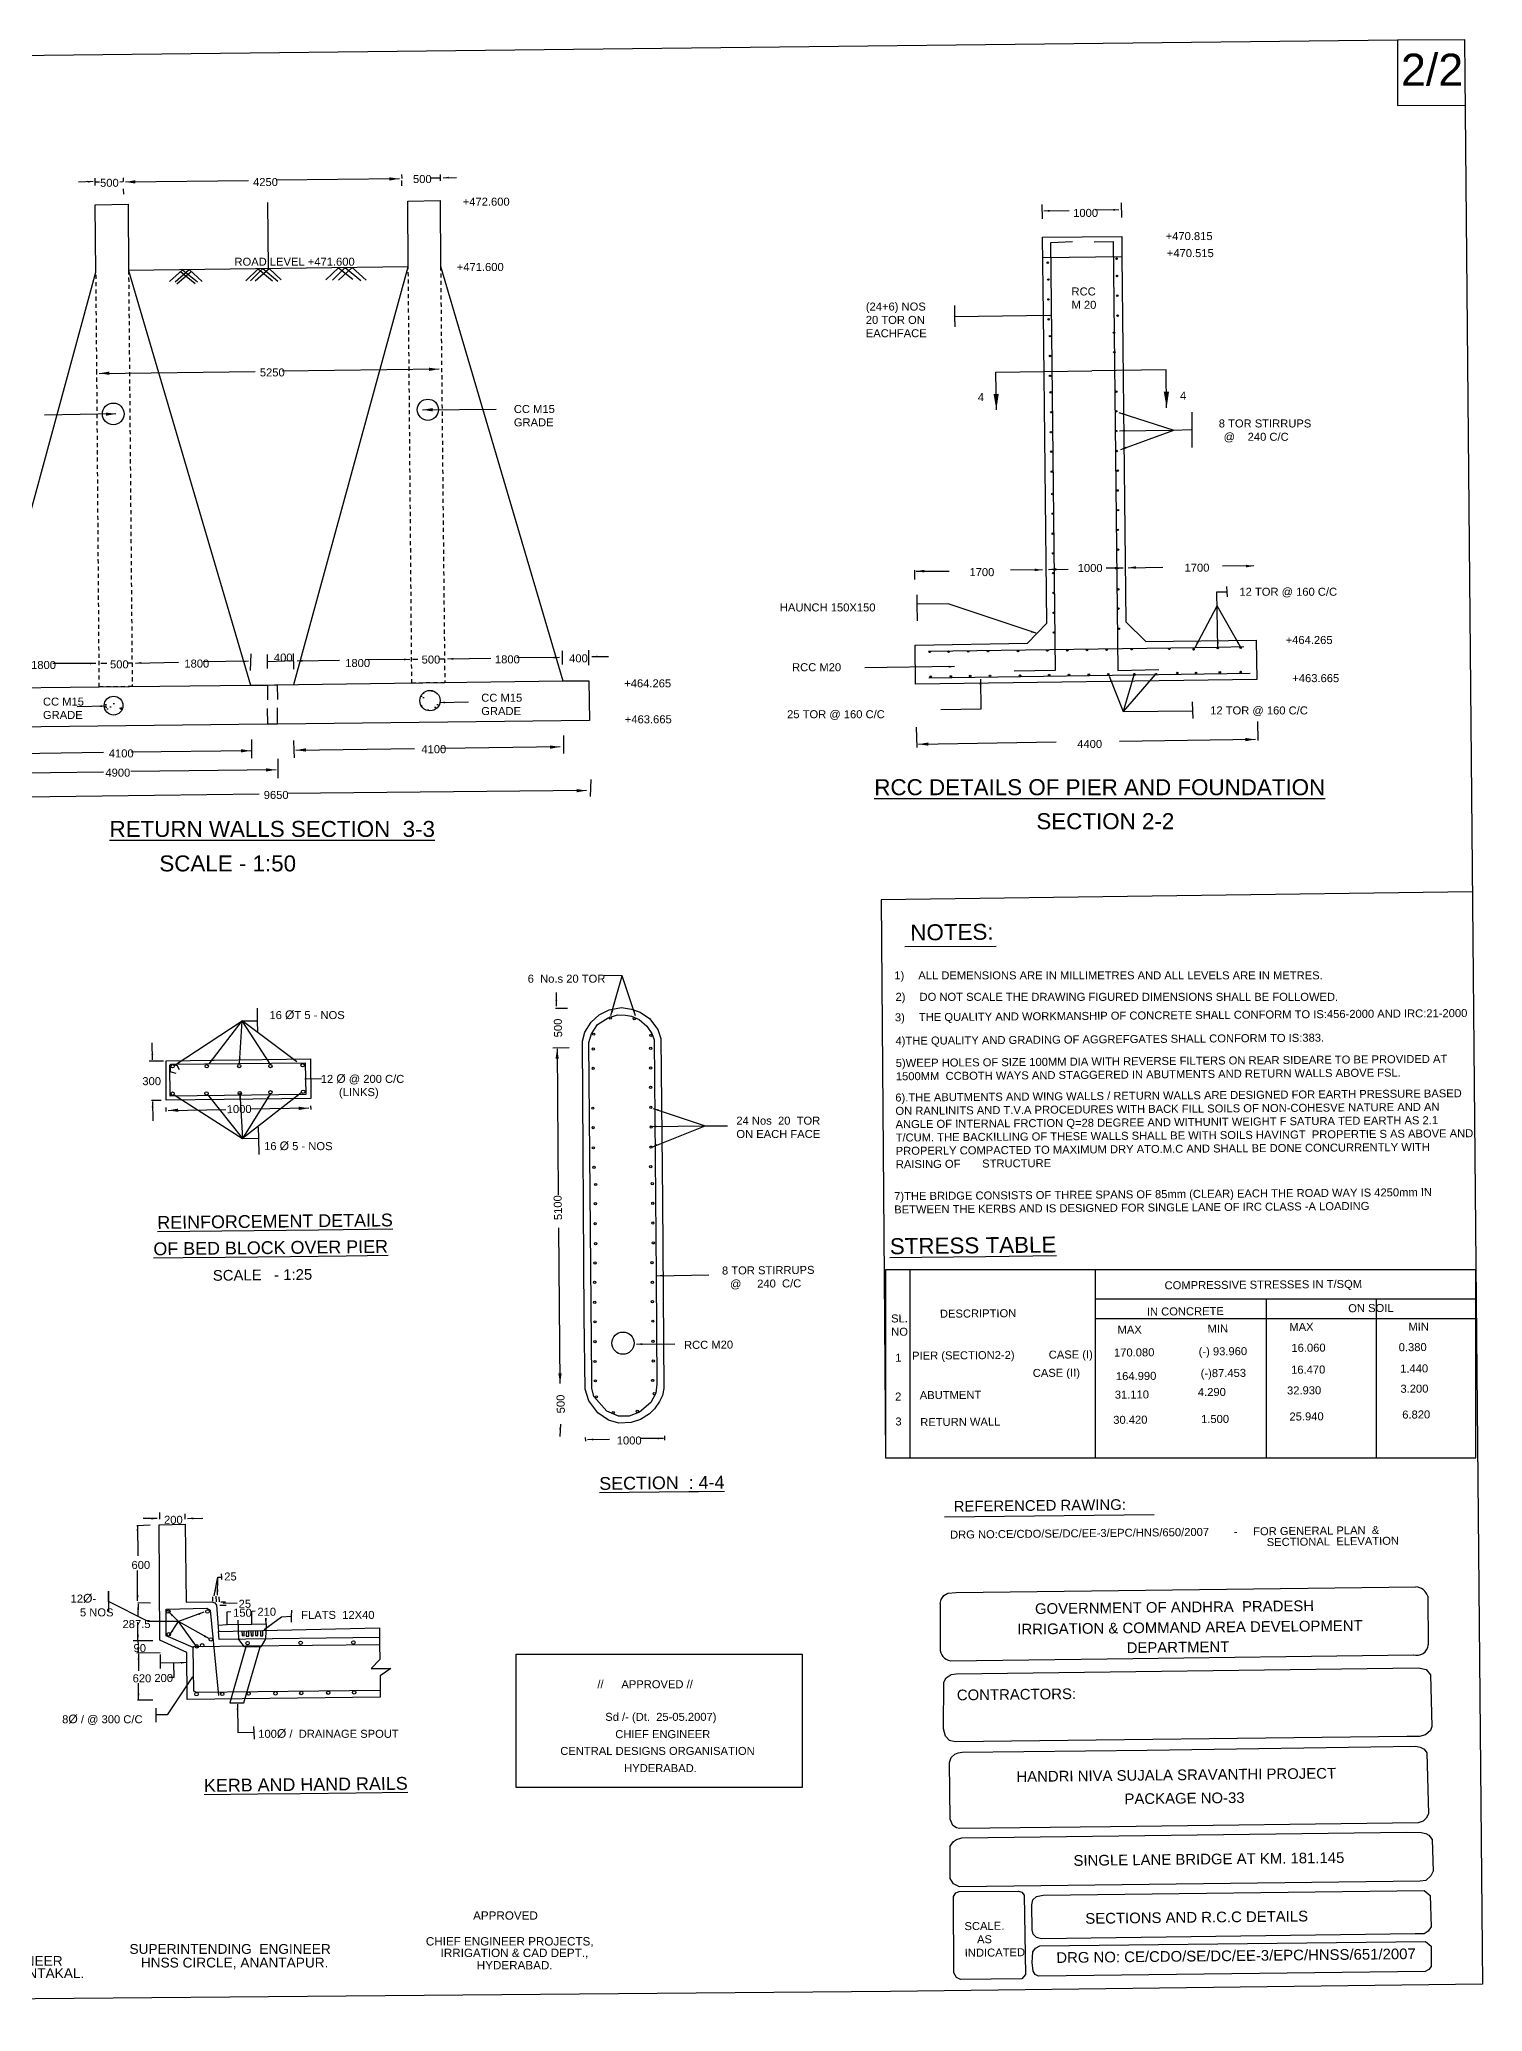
# Model space of a CAD drawing. Header units: inches. Extents: x 19509.7 to 19601.5, y 19555.9 to 19617.5.
# Drawn here: x 19556.5 to 19601.5, y 19555.9 to 19617.5 of the extents above; entities that cross this region are included whole.
import ezdxf

# ---------------------------------------------------------------- set-up
doc = ezdxf.new("R2010")
doc.units = ezdxf.units.IN
doc.header["$MEASUREMENT"] = 0
doc.linetypes.add('HIDDEN', pattern=[9.525, 6.35, -3.175])
doc.layers.add('DRAWING', color=7, linetype='Continuous')
doc.layers.add('TEXT', color=255, linetype='Continuous')
doc.styles.get("Standard").update_dxf_attribs({"font": 'arial.ttf'})
doc.dimstyles.get("Standard").update_dxf_attribs({"dimtxt": 0.18, "dimasz": 0.18, "dimexe": 0.18, "dimexo": 0.0625, "dimgap": 0.09, "dimtad": 0, "dimtih": 1, "dimtoh": 1, "dimdec": 4, "dimzin": 0, "dimdsep": 46, "dimtxsty": 'Standard', "dimcen": 0.09, "dimadec": 0, "dimazin": 0, "dimtfac": 1, "dimtdec": 4, "dimtofl": 0, "dimtmove": 0, "dimatfit": 3, "dimfxl": 1, "dimtolj": 1, "dimtzin": 0, "dimarcsym": 0})

msp = doc.modelspace()

# ---------------------------------------------------------------- hatches: boundary and pattern name
at = {"layer": 'DRAWING'}
h = msp.add_hatch(dxfattribs=at)
h.set_pattern_fill('AR-CONC', color=256, scale=0.1, style=0)
h.set_pattern_definition([(50, (0, 0), (0.717260183, -0.062752135), [0.075, -0.825]), (355, (0, 0), (-0.138751334, 0.752192134), [0.06, -0.66]), (100.4514, (0.0598, -0.0052), (0.578509382, 0.689439542), [0.06374019, -0.701142112]), (46.1842, (0, 0.2), (1.06724105, -0.165519014), [0.1125, -1.2375]), (96.6356, (0.0889, 0.1862), (0.934662706, 0.97411787), [0.09561029, -1.051713]), (351.1842, (0, 0.2), (0.934661945, 0.9741186), [0.09, -0.99]), (21, (0.1, 0.15), (0.596907052, -0.402618891), [0.075, -0.825]), (326, (0.1, 0.15), (0.243315332, 0.725150045), [0.06, -0.66]), (71.4514, (0.14974, 0.11645), (0.840222629, 0.322530497), [0.06374019, -0.701142112]), (37.5, (0, 0), (0.0121598553, 0.3328938538), [0, -0.652, 0, -0.67, 0, -0.6625]), (7.5, (0, 0), (0.2630695374, 0.394411712), [0, -0.382, 0, -0.637, 0, -0.2525]), (327.5, (-0.223, 0), (0.5338224362, -0.0225548717), [0, -0.25, 0, -0.78, 0, -1.035]), (317.5, (-0.323, 0), (0.583186169, 0.100104982), [0, -0.325, 0, -0.518, 0, -0.735])])
h.paths.add_polyline_path([(19559.064, 19596.713, 1), (19558.477, 19596.713, 1)])
h.paths.add_polyline_path([(19568.973, 19596.869, 1), (19568.337, 19596.869, 1)])

# ---------------------------------------------------------------- linework, layer by layer
for points in [[(19600.971, 19617.524), (19601.538, 19556.775), (19583.047, 19556.542), (19510.173, 19555.917), (19509.713, 19616.498), (19598.878, 19617.509), (19600.971, 19617.524)], [(19598.878, 19617.509), (19598.884, 19615.461), (19600.99, 19615.468)], [(19558.186, 19613.188), (19558.186, 19612.962)], [(19558.186, 19613.075), (19558.33, 19613.075)], [(19558.969, 19613.079), (19559.069, 19613.081)], [(19559.066, 19613.205), (19559.069, 19613.085)], [(19567.77, 19613.301), (19567.776, 19613.178)], [(19567.771, 19612.95), (19567.771, 19613.12)], [(19568.668, 19613.197), (19568.97, 19613.204)], [(19568.969, 19613.302), (19568.971, 19613.105)], [(19567.977, 19610.42), (19567.964, 19612.475), (19568.976, 19612.491), (19568.987, 19610.437), (19572.804, 19597.487), (19573.618, 19597.489), (19573.639, 19596.253), (19563.892, 19596.135), (19563.567, 19596.131), (19553.857, 19596.014), (19553.85, 19597.239), (19554.678, 19597.26), (19558.221, 19610.257), (19558.198, 19612.357), (19559.227, 19612.374), (19559.24, 19610.31), (19563.051, 19597.354), (19563.578, 19597.356), (19563.884, 19597.359), (19564.404, 19597.372), (19567.977, 19610.42)], [(19559.072, 19612.859), (19559.08, 19612.693)], [(19590.265, 19611.957), (19590.256, 19612.415)], [(19587.775, 19612.367), (19587.782, 19611.919)], [(19587.792, 19611.345), (19590.269, 19611.365), (19590.269, 19610.746), (19590.391, 19599.335), (19591.015, 19598.714), (19594.47, 19598.761), (19594.485, 19597.532), (19583.819, 19597.383), (19583.81, 19598.606), (19587.322, 19598.66), (19587.922, 19599.287), (19587.823, 19608.954), (19587.792, 19611.345)], [(19586.904, 19597.797), (19588.196, 19597.822), (19588.055, 19611.185), (19588.723, 19611.209)], [(19589.4, 19611.205), (19589.995, 19611.216), (19590.142, 19597.815), (19591.421, 19597.837)], [(19587.8, 19610.711), (19590.269, 19610.746)], [(19567.977, 19610.42), (19559.24, 19610.31)], [(19560.522, 19609.957), (19560.922, 19610.331), (19561.389, 19609.951)], [(19560.69, 19609.951), (19561.135, 19610.334), (19561.543, 19609.964)], [(19560.744, 19609.892), (19561.198, 19610.277)], [(19560.864, 19610.278), (19561.322, 19609.896)], [(19562.903, 19609.985), (19563.29, 19610.361), (19563.736, 19609.987)], [(19563.047, 19609.988), (19563.432, 19610.363), (19563.899, 19609.972)], [(19563.199, 19609.979), (19563.633, 19610.365), (19564.01, 19610.011)], [(19565.401, 19610.018), (19565.796, 19610.393), (19566.244, 19610.035)], [(19565.61, 19610.003), (19566.005, 19610.395), (19566.495, 19609.998)], [(19565.796, 19610.006), (19566.221, 19610.398), (19566.665, 19610.001)], [(19585.038, 19609.208), (19585.043, 19608.869), (19585.047, 19608.541)], [(19585.043, 19608.869), (19588.045, 19608.906)], [(19592.452, 19605.881), (19592.455, 19605.337), (19592.459, 19604.774)], [(19583.789, 19600.942), (19583.792, 19600.653)], [(19583.864, 19600.179), (19583.868, 19599.883), (19583.875, 19599.364)], [(19593.543, 19600.43), (19593.548, 19600.27), (19593.555, 19600.107)], [(19563.061, 19598.335), (19563.037, 19597.814)], [(19563.57, 19598.307), (19563.565, 19598.091), (19563.565, 19597.869)], [(19564.383, 19598.344), (19564.388, 19597.85)], [(19572.781, 19598.426), (19572.788, 19597.994)], [(19573.607, 19598.445), (19573.609, 19597.979)], [(19584.227, 19598.416), (19592.562, 19598.531), (19593.275, 19598.538), (19594.082, 19598.555)], [(19558.37, 19598.041), (19558.559, 19598.041)], [(19559.204, 19598.046), (19559.347, 19598.047)], [(19563.565, 19598.091), (19564.403, 19598.122)], [(19568.114, 19598.161), (19568.272, 19598.165)], [(19568.953, 19598.17), (19569.11, 19598.172)], [(19584.24, 19597.58), (19594.283, 19597.725)], [(19563.578, 19597.356), (19563.584, 19596.89)], [(19563.884, 19597.365), (19563.887, 19596.901)], [(19563.586, 19596.131), (19563.577, 19596.626)], [(19563.892, 19596.135), (19563.892, 19596.649)], [(19592.468, 19596.832), (19592.479, 19596.549), (19592.484, 19596.315)], [(19572.83, 19595.781), (19572.83, 19595.219)], [(19583.842, 19596.044), (19583.861, 19595.41)], [(19594.509, 19596.215), (19594.519, 19595.622)], [(19563.076, 19595.656), (19563.078, 19595.069)], [(19564.396, 19595.626), (19564.403, 19595.31), (19564.409, 19595.08)], [(19563.9, 19595.051), (19563.903, 19594.452)], [(19573.676, 19594.406), (19573.66, 19593.871)], [(19601.22, 19590.9), (19582.754, 19590.643), (19582.845, 19578.872), (19582.89, 19573.217)], [(19583.489, 19589.184), (19586.339, 19589.203)], [(19563.279, 19586.517), (19563.272, 19586.863), (19563.262, 19587.266)], [(19572.573, 19587.258), (19572.954, 19587.259)], [(19573.416, 19586.234), (19573.49, 19586.508), (19573.689, 19586.826), (19573.944, 19587.058), (19574.257, 19587.206), (19574.634, 19587.278), (19574.95, 19587.232), (19575.22, 19587.141), (19575.509, 19586.934), (19575.774, 19586.593), (19575.868, 19586.316), (19575.918, 19581.243), (19575.959, 19575.385), (19575.915, 19575.162), (19575.827, 19574.972), (19575.673, 19574.749), (19575.509, 19574.588), (19575.228, 19574.408), (19574.938, 19574.32), (19574.553, 19574.303), (19574.235, 19574.396), (19573.898, 19574.618), (19573.613, 19574.997), (19573.503, 19575.364), (19573.476, 19577.634), (19573.416, 19586.234)], [(19573.621, 19586.188), (19573.698, 19586.457), (19573.889, 19586.754), (19574.218, 19586.964), (19574.511, 19587.056), (19574.76, 19587.046), (19574.954, 19587.017), (19575.192, 19586.906), (19575.429, 19586.701), (19575.59, 19586.47), (19575.664, 19586.271), (19575.723, 19578.903), (19575.74, 19575.516), (19575.706, 19575.235), (19575.559, 19574.94), (19575.204, 19574.637), (19574.876, 19574.518), (19574.549, 19574.52), (19574.175, 19574.67), (19573.779, 19575.131), (19573.71, 19575.395), (19573.707, 19575.682), (19573.621, 19586.188)], [(19572.492, 19586.019), (19573.001, 19586.028)], [(19559.886, 19585.612), (19560.327, 19585.615)], [(19560.414, 19585.618), (19564.925, 19585.678), (19564.931, 19584.443), (19560.41, 19584.39), (19560.414, 19585.618)], [(19560.528, 19585.479), (19560.558, 19585.512), (19564.757, 19585.557), (19564.775, 19584.561), (19560.536, 19584.513), (19560.528, 19585.479)], [(19560.827, 19585.335), (19560.769, 19585.445), (19560.692, 19585.497), (19560.573, 19585.497), (19560.539, 19585.43), (19560.539, 19585.317), (19560.558, 19585.269), (19560.711, 19585.235)], [(19564.749, 19585.055), (19565.264, 19585.064)], [(19559.958, 19584.386), (19560.254, 19584.386)], [(19560.401, 19584.154), (19560.404, 19584.029)], [(19564.92, 19584.208), (19564.929, 19584.101)], [(19563.292, 19583.541), (19563.3, 19583.198), (19563.306, 19582.694)], [(19583.642, 19579.085), (19583.642, 19573.217)], [(19589.439, 19579.085), (19589.439, 19573.217)], [(19589.439, 19578.181), (19601.33, 19578.181)], [(19594.778, 19578.181), (19594.778, 19573.217)], [(19598.214, 19578.181), (19598.214, 19573.217)], [(19589.454, 19577.564), (19601.345, 19577.564)], [(19573.504, 19573.852), (19573.51, 19573.736)], [(19575.981, 19573.902), (19575.981, 19573.767)], [(19559.492, 19571.104), (19559.916, 19571.125)], [(19567.082, 19567.906), (19567.081, 19567.602), (19567.08, 19567.386), (19567.085, 19566.916), (19566.82, 19566.632), (19567.437, 19566.633), (19567.096, 19566.409), (19567.102, 19565.949), (19567.102, 19565.742), (19561.067, 19565.668), (19561.056, 19567.135), (19560.216, 19567.517), (19560.19, 19571.122), (19561.003, 19571.141), (19561.039, 19568.709), (19561.845, 19568.721), (19561.931, 19568.688), (19561.989, 19568.612), (19562.05, 19567.792), (19567.082, 19567.906)], [(19560.202, 19571.503), (19560.202, 19571.294)], [(19561, 19571.466), (19560.999, 19571.295)], [(19584.73, 19571.369), (19591.284, 19571.449)], [(19562.134, 19569.589), (19562.137, 19569.491), (19562.138, 19569.418)], [(19560.797, 19568.103), (19559.848, 19568.099), (19558.612, 19568.73), (19558.612, 19569.048), (19558.612, 19568.73), (19558.612, 19568.421)], [(19559.525, 19568.696), (19559.924, 19568.687)], [(19561.858, 19568.873), (19561.862, 19568.74)], [(19561.961, 19568.889), (19561.971, 19568.713)], [(19562.062, 19568.873), (19562.065, 19568.718)], [(19562.118, 19568.718), (19562.266, 19568.719)], [(19562.194, 19568.671), (19562.635, 19568.687)], [(19584.597, 19568.663), (19584.595, 19567.264)], [(19584.597, 19568.663), (19584.623, 19568.793), (19584.707, 19568.91), (19584.835, 19568.987), (19585.095, 19569.005), (19599.455, 19569.183)], [(19599.825, 19568.891), (19599.843, 19567.371)], [(19561.258, 19567.289), (19560.415, 19567.655), (19560.417, 19568.49), (19561.682, 19568.515), (19561.786, 19568.458), (19562.045, 19565.788)], [(19562.035, 19567.991), (19562.321, 19568.008), (19563.091, 19568.024), (19563.536, 19568.029), (19563.52, 19567.556), (19563.368, 19567.312), (19562.856, 19567.306), (19562.682, 19567.545), (19562.658, 19568.146)], [(19562.091, 19568.617), (19562.29, 19568.616)], [(19562.321, 19568.008), (19562.32, 19568.408), (19562.437, 19568.419)], [(19563.091, 19568.024), (19563.085, 19568.42), (19563.194, 19568.432)], [(19564.329, 19568.457), (19564.323, 19568.264), (19564.323, 19568.086)], [(19559.385, 19567.506), (19560, 19567.506)], [(19559.533, 19567.506), (19559.543, 19567.373)], [(19567.081, 19567.602), (19562.073, 19567.537), (19562.05, 19567.792)], [(19562.779, 19567.808), (19562.783, 19567.662), (19562.851, 19567.654), (19562.847, 19567.81)], [(19562.919, 19567.812), (19562.917, 19567.646), (19562.994, 19567.646), (19562.994, 19567.813)], [(19563.063, 19567.815), (19563.065, 19567.659), (19563.135, 19567.659), (19563.135, 19567.816)], [(19563.209, 19567.818), (19563.201, 19567.66), (19563.275, 19567.66), (19563.278, 19567.82)], [(19563.361, 19567.821), (19563.357, 19567.657), (19563.434, 19567.657), (19563.436, 19567.823)], [(19559.493, 19567.122), (19560.23, 19567.137)], [(19559.548, 19567.123), (19559.539, 19567.3)], [(19560.223, 19567.069), (19560.226, 19566.807), (19560.226, 19566.63)], [(19560.64, 19566.805), (19560.651, 19566.357), (19560.511, 19566.353)], [(19561.258, 19567.289), (19561.282, 19567.321), (19562.895, 19567.339), (19567.08, 19567.386)], [(19567.102, 19565.949), (19561.36, 19565.886), (19561.282, 19565.924), (19561.258, 19567.289)], [(19562.902, 19567.306), (19562.403, 19565.559), (19562.839, 19565.559), (19563.349, 19567.312)], [(19584.912, 19566.878), (19589.808, 19566.937), (19599.376, 19567.061)], [(19584.712, 19566.206), (19584.776, 19566.339), (19584.939, 19566.442), (19585.095, 19566.47), (19599.54, 19566.654), (19599.778, 19566.607), (19599.911, 19566.437), (19599.95, 19564.826), (19599.913, 19564.7), (19599.76, 19564.564), (19599.572, 19564.512), (19599.171, 19564.512), (19585.06, 19564.34), (19584.89, 19564.38), (19584.763, 19564.522), (19584.699, 19564.753), (19584.712, 19566.206)], [(19559.515, 19565.658), (19559.999, 19565.66)], [(19560.086, 19565.4), (19560.089, 19565.185), (19560.092, 19564.959)], [(19563.144, 19564.824), (19563.157, 19564.64), (19563.159, 19564.426)], [(19584.887, 19563.694), (19584.935, 19563.853), (19585.052, 19563.955), (19585.153, 19564.001), (19585.284, 19564.016), (19591.059, 19564.078), (19599.441, 19564.204), (19599.586, 19564.179), (19599.716, 19564.115), (19599.801, 19564.004), (19599.847, 19562.09), (19599.775, 19561.956), (19599.683, 19561.866), (19599.523, 19561.812), (19589.91, 19561.689), (19585.198, 19561.636), (19585.104, 19561.66), (19584.992, 19561.732), (19584.903, 19561.93), (19584.887, 19563.694)], [(19584.908, 19561.083), (19585.013, 19561.233), (19585.101, 19561.292), (19585.275, 19561.339), (19599.159, 19561.518), (19599.625, 19561.515), (19599.763, 19561.479), (19599.862, 19561.428), (19599.96, 19561.293), (19599.995, 19560.308), (19599.925, 19560.152), (19599.765, 19560.014), (19599.585, 19559.986), (19585.2, 19559.814), (19585.009, 19559.904), (19584.911, 19560.079), (19584.908, 19561.083)], [(19585.189, 19559.664), (19587.045, 19559.683), (19587.149, 19559.642), (19587.22, 19559.553), (19587.259, 19557.073), (19587.14, 19556.944), (19585.224, 19556.918), (19585.1, 19556.984), (19585.019, 19557.126), (19585.011, 19559.511), (19585.08, 19559.621), (19585.189, 19559.664)], [(19587.459, 19559.254), (19587.486, 19559.405), (19587.607, 19559.515), (19587.811, 19559.552), (19599.716, 19559.694), (19599.898, 19559.538), (19599.932, 19558.565), (19599.842, 19558.431), (19599.719, 19558.341), (19599.431, 19558.341), (19587.764, 19558.193), (19587.605, 19558.226), (19587.498, 19558.333), (19587.465, 19558.47), (19587.459, 19559.254)], [(19587.492, 19557.785), (19587.568, 19557.895), (19587.703, 19557.966), (19599.761, 19558.103), (19599.931, 19557.955), (19599.933, 19557.33), (19599.864, 19557.235), (19599.742, 19557.165), (19587.664, 19557.022), (19587.558, 19557.071), (19587.503, 19557.183), (19587.47, 19557.448), (19587.492, 19557.785)]]:
    msp.add_lwpolyline(points, dxfattribs=at)
at = {"layer": 'DRAWING', "linetype": 'HIDDEN', "ltscale": 0.02}
for points in [[(19559.24, 19610.31), (19559.353, 19597.307), (19558.324, 19597.299), (19558.249, 19607.093), (19558.221, 19610.257)], [(19568.987, 19610.437), (19569.117, 19597.429), (19568.088, 19597.414), (19567.977, 19610.42)]]:
    msp.add_lwpolyline(points, dxfattribs=at)
at = {"layer": 'DRAWING'}
for points in [[(19601.33, 19579.085), (19582.89, 19579.085), (19582.89, 19573.217), (19601.33, 19573.217)], [(19571.347, 19567.082), (19580.282, 19567.082), (19580.282, 19562.921), (19571.347, 19562.921)]]:
    msp.add_lwpolyline(points, close=True, dxfattribs=at)
for centre, radius in [((19587.955, 19610.548), 0.0235), ((19590.104, 19610.675), 0.0235), ((19587.974, 19610.023), 0.0235), ((19590.122, 19610.135), 0.0235), ((19587.976, 19609.402), 0.0235), ((19590.128, 19609.518), 0.0235), ((19587.986, 19608.782), 0.0235), ((19590.135, 19608.897), 0.0235), ((19588.023, 19608.256), 0.0235), ((19590.027, 19608.365), 0.0235), ((19588.026, 19607.635), 0.0235), ((19590.033, 19607.755), 0.0235), ((19588.022, 19607.013), 0.0235), ((19568.589, 19605.956), 0.331), ((19588.046, 19606.501), 0.0235), ((19590.095, 19606.521), 0.0235), ((19558.761, 19605.826), 0.339), ((19588.067, 19605.879), 0.0235), ((19590.096, 19605.91), 0.0235), ((19588.058, 19605.256), 0.0235), ((19590.092, 19605.289), 0.0235), ((19588.064, 19604.647), 0.0235), ((19590.111, 19604.667), 0.0235), ((19588.082, 19604.024), 0.0235), ((19590.139, 19604.053), 0.0235), ((19588.103, 19603.322), 0.0235), ((19590.134, 19603.434), 0.0235), ((19588.113, 19602.707), 0.0235), ((19590.152, 19602.82), 0.0235), ((19588.112, 19602.084), 0.0235), ((19590.142, 19602.202), 0.0235), ((19588.122, 19601.467), 0.0235), ((19590.148, 19601.583), 0.0235), ((19588.129, 19600.853), 0.0235), ((19588.136, 19600.232), 0.0235), ((19590.156, 19600.348), 0.0235), ((19588.139, 19599.613), 0.0235), ((19590.161, 19599.743), 0.0235), ((19588.148, 19598.998), 0.0235), ((19590.177, 19599.114), 0.0235), ((19584.266, 19598.391), 0.0235), ((19584.857, 19598.398), 0.0235), ((19585.47, 19598.405), 0.0235), ((19586.088, 19598.414), 0.0235), ((19587.024, 19598.419), 0.0235), ((19587.943, 19598.435), 0.0235), ((19588.564, 19598.44), 0.0235), ((19589.177, 19598.452), 0.0235), ((19589.794, 19598.46), 0.0235), ((19590.58, 19598.477), 0.0235), ((19591.751, 19598.488), 0.0235), ((19592.51, 19598.474), 0.0235), ((19593.267, 19598.51), 0.0235), ((19593.983, 19598.523), 0.0235), ((19584.297, 19597.615), 0.0235), ((19584.926, 19597.624), 0.0235), ((19585.531, 19597.638), 0.0235), ((19586.152, 19597.643), 0.0235), ((19587.089, 19597.653), 0.0235), ((19587.999, 19597.665), 0.0235), ((19588.62, 19597.677), 0.0235), ((19589.238, 19597.678), 0.0235), ((19589.844, 19597.691), 0.0235), ((19590.659, 19597.698), 0.0235), ((19591.333, 19597.695), 0.0235), ((19592, 19597.731), 0.0235), ((19592.589, 19597.735), 0.0235), ((19593.33, 19597.751), 0.0235), ((19593.98, 19597.762), 0.0235), ((19558.771, 19596.713), 0.293), ((19568.655, 19596.869), 0.318), ((19574.289, 19586.957), 0.0351), ((19575.038, 19586.93), 0.0351), ((19573.757, 19585.984), 0.0351), ((19573.772, 19586.45), 0.0351), ((19575.551, 19586.011), 0.0351), ((19575.554, 19586.41), 0.0351), ((19560.616, 19585.446), 0.0523), ((19561.682, 19585.447), 0.0523), ((19562.698, 19585.454), 0.0523), ((19563.669, 19585.451), 0.0523), ((19564.676, 19585.48), 0.0523), ((19573.753, 19585.38), 0.0351), ((19575.546, 19585.392), 0.0351), ((19563.669, 19584.633), 0.0523), ((19564.693, 19584.649), 0.0523), ((19575.548, 19584.788), 0.0351), ((19560.613, 19584.591), 0.0523), ((19561.674, 19584.597), 0.0523), ((19562.714, 19584.611), 0.0523), ((19573.742, 19584.139), 0.0351), ((19575.556, 19584.162), 0.0351), ((19573.754, 19583.526), 0.0351), ((19575.564, 19583.549), 0.0351), ((19573.761, 19582.898), 0.0351), ((19575.563, 19582.921), 0.0351), ((19573.783, 19582.292), 0.0351), ((19575.552, 19582.311), 0.0351), ((19573.83, 19581.753), 0.0351), ((19575.598, 19581.781), 0.0351), ((19573.822, 19581.151), 0.0351), ((19575.616, 19581.165), 0.0351), ((19573.816, 19580.527), 0.0351), ((19575.618, 19580.55), 0.0351), ((19573.831, 19579.909), 0.0351), ((19575.635, 19579.93), 0.0351), ((19573.808, 19579.305), 0.0351), ((19575.594, 19579.311), 0.0351), ((19573.8, 19578.695), 0.0351), ((19575.605, 19578.701), 0.0351), ((19573.802, 19578.071), 0.0351), ((19575.605, 19578.097), 0.0351), ((19573.812, 19577.464), 0.0351), ((19575.617, 19577.484), 0.0351), ((19573.809, 19576.843), 0.0351), ((19574.683, 19576.798), 0.347), ((19575.62, 19576.853), 0.0351), ((19573.812, 19576.225), 0.0351), ((19575.63, 19576.237), 0.0351), ((19573.823, 19575.621), 0.0351), ((19575.615, 19575.632), 0.0351), ((19573.853, 19575.12), 0.0351), ((19575.663, 19575.223), 0.0351), ((19574.383, 19574.631), 0.0351), ((19575.132, 19574.667), 0.0351), ((19560.48, 19568.411), 0.0536), ((19561.704, 19568.416), 0.0536), ((19560.495, 19567.701), 0.0536), ((19561.539, 19567.361), 0.0536), ((19561.809, 19567.542), 0.0536), ((19562.958, 19567.426), 0.0536), ((19564.614, 19567.437), 0.0536), ((19566.262, 19567.447), 0.0536), ((19561.369, 19567.325), 0.0536), ((19561.36, 19565.832), 0.0536), ((19562.166, 19565.841), 0.0536), ((19562.988, 19565.85), 0.0536), ((19563.83, 19565.859), 0.0536), ((19564.634, 19565.868), 0.0536), ((19565.476, 19565.877), 0.0536), ((19566.288, 19565.886), 0.0536)]:
    msp.add_circle(centre, radius, dxfattribs=at)
for centre, radius, start, end in [((19599.438, 19568.781), 0.402, 15.84249, 87.61936), ((19584.966, 19567.246), 0.372, 177.24979, 261.70438), ((19599.482, 19567.407), 0.362, 252.84166, 354.29217)]:
    msp.add_arc(centre, radius, start, end, dxfattribs=at)
at = {"layer": 'TEXT'}
for points in [[(19563.609, 19610.365), (19563.589, 19612.431)], [(19554.678, 19597.26), (19558.324, 19597.299), (19563.051, 19597.354), (19572.804, 19597.487)]]:
    msp.add_lwpolyline(points, dxfattribs=at)

# ---------------------------------------------------------------- texts
at = {"layer": 'DRAWING'}
for s, height, p in [(' APPROVED', 0.2607, (19569.901, 19558.787)), ('CHIEF ENGINEER PROJECTS,', 0.26067, (19568.526, 19557.981)), ('EXECUTIVE ENGINEER', 0.30568, (19552.41, 19557.346)), ('SUPERINTENDING  ENGINEER', 0.30568, (19559.267, 19557.72)), ('HNSS CIRCLE, ANANTAPUR.', 0.30568, (19559.622, 19557.294)), ('IRRIGATION & CAD DEPT.,', 0.26067, (19568.987, 19557.621)), ('HNSS DIVISION GUNTAKAL.', 0.30568, (19552.139, 19556.963)), ('HYDERABAD.', 0.2607, (19570.117, 19557.234))]:
    msp.add_text(s, height=height, dxfattribs=at).set_placement(p)
at = {"layer": 'TEXT', "attachment_point": 1}
for s, insert, char_height, width in [('2/2', (19598.991, 19617.08), 1, 3.44496), ('500', (19558.349, 19613.171), 0.25, 4.42025), ('4250', (19563.128, 19613.194), 0.25, 4.42025), ('500', (19568.124, 19613.288), 0.25, 4.42025), ('+472.600', (19569.678, 19612.581), 0.25, 4.42025), ('1000', (19588.749, 19612.23), 0.25, 4.42025), ('+470.815', (19591.638, 19611.506), 0.25, 4.42025), ('ROAD LEVEL +471.600', (19562.547, 19610.706), 0.25, 4.42025), ('+471.600', (19569.492, 19610.54), 0.25, 4.42025), ('+470.515', (19591.675, 19610.974), 0.25, 4.42025), ('(24+6) NOS\\P20 TOR ON\\PEACHFACE', (19582.271, 19609.304), 0.25, 4.42025), ('RCC\\PM 20', (19588.697, 19609.776), 0.25, 4.42025), ('5250', (19563.34, 19607.247), 0.25, 4.42025), ('4', (19585.771, 19606.475), 0.25, 3.44496), ('4', (19592.086, 19606.521), 0.25, 3.44496), ('CC M15\\PGRADE', (19571.275, 19606.104), 0.25, 4.42025), (' 8 TOR STIRRUPS\\P\\pi-0.75,l1,t1;@^I240 C/C', (19593.2, 19605.653), 0.25, 4.42025), ('1700', (19585.508, 19601.008), 0.25, 4.42025), ('1000', (19588.891, 19601.137), 0.25, 4.42025), ('1700', (19592.228, 19601.148), 0.25, 4.42025), ('12 TOR @ 160 C/C', (19593.942, 19600.395), 0.25, 4.42025), ('HAUNCH 150X150', (19579.585, 19599.905), 0.25, 3.44496), ('+464.265', (19595.387, 19598.889), 0.25, 4.42025), ('400', (19563.779, 19598.339), 0.25, 4.42025), ('500', (19568.394, 19598.277), 0.25, 4.42025), ('1800', (19570.685, 19598.283), 0.25, 4.42025), ('400', (19573.003, 19598.315), 0.25, 4.42025), ('1800', (19556.194, 19598.108), 0.25, 4.42025), ('500', (19558.659, 19598.127), 0.25, 4.42025), ('1800', (19560.982, 19598.152), 0.25, 4.42025), ('1800', (19566.007, 19598.168), 0.25, 4.42025), ('RCC M20', (19579.967, 19598.038), 0.25, 4.42025), ('+463.665', (19595.594, 19597.696), 0.25, 4.42025), ('CC M15\\PGRADE', (19570.257, 19597.085), 0.25, 4.42025), ('+464.265', (19574.723, 19597.534), 0.25, 4.42025), ('CC M15\\PGRADE', (19556.564, 19596.963), 0.25, 4.42025), ('+463.665', (19574.742, 19596.411), 0.25, 4.42025), ('25 TOR @ 160 C/C', (19579.812, 19596.569), 0.25, 4.42025), ('12 TOR @ 160 C/C', (19593.029, 19596.688), 0.25, 4.42025), ('4100', (19558.621, 19595.345), 0.25, 4.42025), ('4100', (19568.386, 19595.477), 0.25, 4.42025), ('4400', (19588.876, 19595.64), 0.25, 4.42025), ('4900', (19558.515, 19594.744), 0.25, 4.42025), ('9650', (19563.461, 19594.048), 0.25, 4.42025), ('{\\LRCC DETAILS OF PIER AND FOUNDATION }', (19582.536, 19594.415), 0.5, 22.1527), ('SECTION 2-2', (19587.6, 19593.352), 0.5, 22.1527), ('{\\LRETURN WALLS SECTION  3-3}', (19558.644, 19593.111), 0.5, 22.1527), ('SCALE - 1:50', (19560.201, 19592.034), 0.5, 22.1527), ('\\pi-0.75,l1,t1;1)^IALL DEMENSIONS ARE IN MILLIMETRES AND ALL LEVELS ARE IN METRES.', (19582.912, 19588.412), 0.25, 14.52791), ('6  No.s 20 TOR', (19571.708, 19588.308), 0.25, 4.42025), ('\\pi-0.75,l1,t1;2)^IDO NOT SCALE THE DRAWING FIGURED DIMENSIONS SHALL BE FOLLOWED.', (19582.949, 19587.741), 0.25, 15.57871), ('\\pt0.25;16 {\\H1.0833x;Ø}T 5 - NOS', (19563.64, 19587.192), 0.25, 4.42025), ('\\pt0.25;300', (19559.67, 19585.107), 0.25, 4.42025), ('\\pt0.25;12 {\\H1.0833x;Ø} @ 200 C/C ', (19565.243, 19585.198), 0.25, 4.42025), ('\\pt0.25;(LINKS)', (19565.811, 19584.765), 0.25, 4.42025), ('24 Nos  20  TOR\\PON EACH FACE', (19578.227, 19583.873), 0.25, 4.42025), ('\\pt0.25;16 {\\H1.0833x;Ø} 5 - NOS', (19563.473, 19583.098), 0.25, 4.42025), ('\\pt0.25;1000', (19574.49, 19573.882), 0.25, 4.42025), ('\\pt0.25;200', (19560.347, 19571.405), 0.25, 4.42025), ('\\pt0.25;600', (19559.33, 19569.994), 0.25, 4.42025), ('\\pt0.25;25', (19562.228, 19569.633), 0.25, 4.42025), ('\\pt0.25;12{\\H1.0833x;Ø}-\\P   5 NOS', (19557.429, 19568.964), 0.25, 4.42025), ('\\pt0.25;25', (19562.677, 19568.78), 0.25, 4.42025), ('\\pt0.25;287.5', (19559.05, 19568.147), 0.25, 4.42025), ('\\pt0.25;150', (19562.505, 19568.502), 0.25, 4.42025), ('\\pt0.25;210', (19563.263, 19568.532), 0.25, 4.42025), ('\\pt0.25;FLATS  12X40', (19564.632, 19568.433), 0.25, 4.42025), ('\\pt0.25;90', (19559.395, 19567.397), 0.25, 4.42025), ('\\pt0.25;620', (19559.365, 19566.452), 0.25, 4.42025), ('\\pt0.25;200', (19560.045, 19566.462), 0.25, 4.42025), ('\\pi-0.75,l1,t1;//^IAPPROVED //', (19573.634, 19566.267), 0.25, 4.42025), ('\\pt0.25;8{\\H1.0833x;Ø} / @ 300 C/C', (19557.164, 19565.194), 0.25, 4.42025), ('\\pi-0.75,l1,t1;Sd /- (Dt.  25-05.2007)', (19573.881, 19565.249), 0.25, 4.42025), ('\\pt0.25;100{\\H1.0833x;Ø} /  DRAINAGE SPOUT', (19563.29, 19564.74), 0.25, 4.42025), ('\\pi-0.75,l1,t1;CHIEF ENGINEER', (19574.194, 19564.708), 0.25, 4.42025), ('\\pi-0.75,l1,t1;CENTRAL DESIGNS ORGANISATION', (19572.476, 19564.184), 0.25, 7.72139), ('\\pi-0.75,l1,t1;HYDERABAD.', (19574.472, 19563.647), 0.25, 4.42025)]:
    msp.add_mtext(s, dxfattribs=dict(at, insert=insert, char_height=char_height, width=width))
for s, insert, char_height, width, rotation in [('\\pt0.5;NOTES:', (19583.658, 19589.874), 0.5, 6.63283, 0.62125), ('\\pi-0.75,l1.25,t1.25;3)^ITHE QUALITY AND WORKMANSHIP OF CONCRETE SHALL CONFORM TO IS:456-2000 AND IRC:21-2000', (19582.678, 19587.096), 0.25, 19.27766, 0.43353), ('500', (19572.536, 19586.349), 0.25, 4.42025, 91.45185), ('\\pi-0.75,l1.25,t1.25;4)THE QUALITY AND GRADING OF AGGREFGATES SHALL CONFORM TO IS:383.', (19582.699, 19586.362), 0.25, 19.27766, 0.43353), ('\\pl0.5,t1.25;5)WEEP HOLES OF SIZE 100MM DIA WITH REVERSE FILTERS ON REAR SIDEARE TO BE PROVIDED AT 1500MM  CCBOTH WAYS AND STAGGERED IN ABUTMENTS AND RETURN WALLS ABOVE FSL.', (19582.705, 19585.671), 0.25, 18.72573, 0.43353), ('6).THE ABUTMENTS AND WING WALLS / RETURN WALLS ARE DESIGNED FOR EARTH PRESSURE BASED ON RANLINITS AND T.V.A PROCEDURES WITH BACK FILL SOILS OF NON-COHESVE NATURE AND AN ANGLE OF INTERNAL FRCTION Q=28 DEGREE AND WITHUNIT WEIGHT F SATURA TED EARTH AS 2.1 T/CUM. THE BACKILLING OF THESE WALLS SHALL BE WITH SOILS HAVINGT  PROPERTIE S AS ABOVE AND PROPERLY COMPACTED TO MAXIMUM DRY ATO.M.C AND SHALL BE DONE CONCURRENTLY WITH RAISING OF       STRUCTURE', (19583.192, 19584.595), 0.25, 18.05258, 0.43353), ('\\pt0.25;1000', (19562.304, 19584.231), 0.25, 6.21045, 0.62125), ('\\pl0.5,t1.25;7)THE BRIDGE CONSISTS OF THREE SPANS OF 85mm (CLEAR) EACH THE ROAD WAY IS 4250mm IN BETWEEN THE KERBS AND IS DESIGNED FOR SINGLE LANE OF IRC CLASS -A LOADING', (19582.655, 19581.511), 0.25, 18.60559, 0.43353), ('\\pt0.25;5100', (19572.534, 19580.638), 0.25, 4.42025, 91.45185), ('\\pt0.4;{\\LREINFORCEMENT DETAILS}', (19560.135, 19580.767), 0.4, 8.03091, 0.62125), ('\\pt0.4;{\\LOF BED BLOCK OVER PIER}', (19560.013, 19579.942), 0.4, 8.03091, 0.62125), ('\\pt0.5;{\\LSTRESS TABLE}', (19583.018, 19580.074), 0.5, 6.63283, 0.62125), ('\\pt0.25;8 TOR STIRRUPS\\P\\pi-0.75,l1,t1;@^I 240  C/C', (19577.776, 19579.19), 0.25, 19.27766, 0.43353), ('\\pt0.33333;SCALE   - 1:25', (19561.869, 19579.079), 0.33333, 6.21045, 0.62125), ('\\pt0.25;COMPRESSIVE STRESSES IN T/SQM', (19591.603, 19578.729), 0.25, 19.27766, 0.43353), ('\\pt0.25;IN CONCRETE', (19591.05, 19577.908), 0.25, 19.27766, 0.43353), ('\\pt0.25;ON SOIL', (19597.341, 19578.013), 0.25, 19.27766, 0.43353), ('\\pt0.25;SL.\\PNO', (19583.06, 19577.693), 0.25, 19.27766, 0.43353), ('\\pt0.25;DESCRIPTION', (19584.585, 19577.842), 0.25, 19.27766, 0.43353), ('\\pt0.25;MAX', (19590.134, 19577.341), 0.25, 19.27766, 0.43353), ('\\pt0.25;MIN', (19592.947, 19577.377), 0.25, 19.27766, 0.43353), ('\\pt0.25;MAX', (19595.501, 19577.427), 0.25, 19.27766, 0.43353), ('\\pt0.25;MIN', (19599.222, 19577.435), 0.25, 19.27766, 0.43353), ('\\pt0.25;RCC M20', (19576.591, 19576.867), 0.25, 19.27766, 0.43353), ('\\pt0.25;(-) 93.960', (19592.668, 19576.663), 0.25, 19.27766, 0.43353), ('\\pt0.25;16.060', (19595.566, 19576.775), 0.25, 19.27766, 0.43353), ('\\pt0.25;0.380', (19598.918, 19576.795), 0.25, 19.27766, 0.43353), ('\\pt0.25;1', (19583.189, 19576.467), 0.25, 19.27766, 0.43353), ('\\pt0.25;PIER (SECTION2-2)           CASE (I)', (19583.716, 19576.531), 0.25, 19.27766, 0.43353), ('\\pt0.25;170.080', (19590.023, 19576.628), 0.25, 19.27766, 0.43353), ('\\pt0.25;16.470', (19595.556, 19576.092), 0.25, 19.27766, 0.43353), ('\\pt0.25;1.440', (19598.964, 19576.128), 0.25, 19.27766, 0.43353), ('\\pt0.25;CASE (II)', (19587.486, 19575.991), 0.25, 19.27766, 0.43353), ('\\pt0.25;164.990', (19590.084, 19575.892), 0.25, 19.27766, 0.43353), ('\\pt0.25;(-)87.453', (19592.731, 19575.984), 0.25, 19.27766, 0.43353), ('\\pt0.25;32.930', (19595.429, 19575.444), 0.25, 19.27766, 0.43353), ('\\pt0.25;3.200', (19598.972, 19575.497), 0.25, 19.27766, 0.43353), ('\\pt0.25;500', (19572.62, 19574.603), 0.25, 4.42025, 91.45185), ('\\pt0.25;2', (19583.186, 19575.254), 0.25, 19.27766, 0.43353), ('\\pt0.25;ABUTMENT', (19583.955, 19575.297), 0.25, 19.27766, 0.43353), ('\\pt0.25;31.110', (19590.048, 19575.313), 0.25, 19.27766, 0.43353), ('\\pt0.25;4.290', (19592.643, 19575.393), 0.25, 19.27766, 0.43353), ('\\pt0.25;3', (19583.194, 19574.475), 0.25, 19.27766, 0.43353), ('\\pt0.25;RETURN WALL', (19583.97, 19574.454), 0.25, 19.27766, 0.43353), ('\\pt0.25;30.420', (19590, 19574.525), 0.25, 19.27766, 0.43353), ('\\pt0.25;1.500', (19592.744, 19574.55), 0.25, 19.27766, 0.43353), ('\\pt0.25;25.940', (19595.505, 19574.63), 0.25, 19.27766, 0.43353), ('\\pt0.25;6.820', (19599.028, 19574.69), 0.25, 19.27766, 0.43353), ('\\pt0.4;{\\LSECTION  : 4-4}', (19573.941, 19572.613), 0.4, 8.03091, 0.62125), ('\\pt0.33333;REFERENCED RAWING:', (19585.014, 19571.866), 0.33333, 5.50405, 0.62125), ('\\pt0.25; DRG NO:CE/CDO/SE/DC/EE-3/EPC/HNS/650/2007        -     FOR GENERAL PLAN  &', (19584.804, 19570.939), 0.25, 13.63227, 0.62125), ('\\pt0.25;SECTIONAL  ELEVATION', (19594.793, 19570.708), 0.25, 13.63227, 0.62125), ('\\pt0.33333;GOVERNMENT OF ANDHRA  PRADESH', (19587.554, 19568.669), 0.33333, 9.78687, 0.62125), ('\\pt0.33333;IRRIGATION & COMMAND AREA DEVELOPMENT                 ', (19587.002, 19568.029), 0.33333, 11.28234, 0.62125), ('\\pt0.33333;DEPARTMENT                ', (19590.418, 19567.449), 0.33333, 11.28234, 0.62125), ('\\pt0.33333;CONTRACTORS:               ', (19585.113, 19565.973), 0.33333, 11.28234, 0.62125), ('\\pi-1.2,l1.6,t1.6;{\\LKERB AND HAND RAILS}', (19561.192, 19563.175), 0.4, 8.03091, 0.62125), ('\\pt0.33333;HANDRI NIVA SUJALA SRAVANTHI PROJECT             ', (19586.974, 19563.423), 0.33333, 11.28234, 0.62125), ('\\pt0.33333;PACKAGE NO-33           ', (19590.35, 19562.728), 0.33333, 11.28234, 0.62125), ('\\pt0.33333;SINGLE LANE BRIDGE AT KM. 181.145        ', (19588.757, 19560.802), 0.33333, 11.28234, 0.62125), ('\\pt0.33333;SECTIONS AND R.C.C DETAILS      ', (19589.126, 19558.992), 0.33333, 11.28234, 0.62125), ('\\pt0.25;SCALE.\\P    AS\\PINDICATED    ', (19585.352, 19558.71), 0.25, 11.28234, 0.62125), ('\\pt0.33333;DRG NO: CE/CDO/SE/DC/EE-3/EPC/HNSS/651/2007    ', (19588.22, 19557.769), 0.33333, 11.28234, 0.62125)]:
    msp.add_mtext(s, dxfattribs=dict(at, insert=insert, char_height=char_height, width=width, rotation=rotation))

# ---------------------------------------------------------------- leaders
at = {"layer": 'DRAWING'}
for points, override in [([(19558.138, 19613.084), (19557.676, 19613.07)], {"dimgap": 0.09, "dimtad": 0}), ([(19559.138, 19613.071), (19562.984, 19613.117)], {"dimasz": 0.3125, "dimgap": 0.09, "dimtad": 0}), ([(19567.699, 19613.17), (19563.848, 19613.125)], {"dimasz": 0.3125}), ([(19569.063, 19613.202), (19569.484, 19613.213)], {"dimgap": 0.09, "dimtad": 0}), ([(19587.832, 19612.167), (19588.625, 19612.181)], {"dimgap": 0.09, "dimtad": 0}), ([(19590.179, 19612.202), (19589.433, 19612.195)], {"dimgap": 0.09, "dimtad": 0}), ([(19568.938, 19607.223), (19564.042, 19607.158)], {"dimasz": 0.3125, "dimgap": 0.09, "dimtad": 0}), ([(19586.349, 19605.952), (19586.333, 19607.132), (19589.332, 19607.168)], {"dimasz": 0.5, "dimgap": 0.09, "dimtad": 0}), ([(19591.669, 19606.017), (19591.65, 19607.201), (19589.332, 19607.168)], {"dimasz": 0.5}), ([(19558.843, 19605.825), (19556.615, 19605.788)], {"dimasz": 0.3125, "dimgap": 0.09, "dimtad": 0}), ([(19568.425, 19605.953), (19570.728, 19605.978)], {"dimasz": 0.3125, "dimgap": 0.09, "dimtad": 0}), ([(19590.179, 19605.87), (19591.896, 19605.32)], {"dimgap": 0.09, "dimtad": 0}), ([(19590.192, 19605.299), (19591.845, 19605.318), (19592.455, 19605.337)], {"dimgap": 0.09, "dimtad": 0}), ([(19590.239, 19604.711), (19591.896, 19605.32)], {"dimgap": 0.09, "dimtad": 0}), ([(19583.847, 19600.913), (19584.874, 19600.918)], {"dimasz": 0.25, "dimgap": 0.09, "dimtad": 0}), ([(19587.793, 19600.955), (19586.786, 19600.948)], {"dimasz": 0.25}), ([(19587.973, 19600.967), (19588.596, 19600.974)], {"dimasz": 0.25}), ([(19590.308, 19601.007), (19589.781, 19601.006)], {"dimasz": 0.25}), ([(19590.464, 19601.022), (19591.547, 19601.042)], {"dimasz": 0.25}), ([(19594.398, 19601.075), (19593.418, 19601.067)], {"dimasz": 0.25}), ([(19593.271, 19598.523), (19593.24, 19600.267), (19593.548, 19600.27)], {"dimgap": 0.09, "dimtad": 0}), ([(19587.595, 19598.973), (19584.841, 19599.894), (19583.868, 19599.881)], {"dimgap": 0.09, "dimtad": 0}), ([(19592.555, 19598.531), (19593.243, 19599.828)], {"dimgap": 0.09, "dimtad": 0}), ([(19593.983, 19598.53), (19593.243, 19599.828)], {"dimgap": 0.09, "dimtad": 0}), ([(19572.699, 19598.214), (19571.364, 19598.208)], {"dimgap": 0.09, "dimtad": 0}), ([(19573.707, 19598.245), (19574.234, 19598.244)], {"dimgap": 0.09, "dimtad": 0}), ([(19558.212, 19598.034), (19556.876, 19598.024)], {"dimgap": 0.09, "dimtad": 0}), ([(19559.457, 19598.042), (19560.8, 19598.074)], {"dimgap": 0.09, "dimtad": 0}), ([(19562.99, 19598.098), (19561.573, 19598.077)], {"dimgap": 0.09, "dimtad": 0}), ([(19564.502, 19598.109), (19565.831, 19598.128)], {"dimgap": 0.09, "dimtad": 0}), ([(19568.022, 19598.157), (19566.643, 19598.139)], {"dimgap": 0.09, "dimtad": 0}), ([(19569.201, 19598.172), (19570.552, 19598.191)], {"dimgap": 0.09, "dimtad": 0}), ([(19585.04, 19597.931), (19582.245, 19597.896)], {"dimgap": 0.09, "dimtad": 0}), ([(19589.874, 19597.634), (19590.308, 19596.531)], {"dimgap": 0.09, "dimtad": 0}), ([(19590.654, 19597.698), (19590.308, 19596.531), (19592.479, 19596.549)], {"dimgap": 0.09, "dimtad": 0}), ([(19591.321, 19597.693), (19590.308, 19596.531)], {"dimgap": 0.09, "dimtad": 0}), ([(19585.855, 19597.541), (19585.867, 19596.607), (19584.616, 19596.579)], {"dimgap": 0.09, "dimtad": 0}), ([(19558.535, 19596.7), (19557.636, 19596.674)], {"dimgap": 0.09, "dimtad": 0}), ([(19568.949, 19596.808), (19569.858, 19596.83)], {"dimgap": 0.09, "dimtad": 0}), ([(19554.74, 19595.205), (19558.456, 19595.255)], {"dimasz": 0.3125, "dimgap": 0.09, "dimtad": 0}), ([(19563.061, 19595.304), (19559.317, 19595.262)], {"dimasz": 0.3125, "dimgap": 0.09, "dimtad": 0}), ([(19564.466, 19595.324), (19568.174, 19595.371)], {"dimasz": 0.3125, "dimgap": 0.09, "dimtad": 0}), ([(19583.914, 19595.506), (19588.216, 19595.581)], {"dimasz": 0.3125, "dimgap": 0.09, "dimtad": 0}), ([(19594.442, 19595.657), (19590.198, 19595.589)], {"dimasz": 0.3125}), ([(19553.918, 19594.595), (19558.459, 19594.642)], {"dimasz": 0.3125, "dimgap": 0.09, "dimtad": 0}), ([(19563.845, 19594.708), (19559.312, 19594.656)], {"dimasz": 0.3125, "dimgap": 0.09, "dimtad": 0}), ([(19553.957, 19593.841), (19563.319, 19593.958)], {"dimasz": 0.3125, "dimgap": 0.09, "dimtad": 0}), ([(19573.549, 19594.059), (19564.194, 19593.968)], {"dimasz": 0.3125, "dimgap": 0.09, "dimtad": 0}), ([(19572.603, 19587.329), (19572.603, 19587.753)], {"dimgap": 0.09, "dimtad": 0}), ([(19575.077, 19587.023), (19574.661, 19588.272), (19574.094, 19588.282)], {"dimgap": 0.09, "dimtad": 0}), ([(19574.31, 19587.034), (19574.661, 19588.272)], {"dimgap": 0.09, "dimtad": 0}), ([(19560.665, 19585.468), (19562.783, 19586.862), (19563.272, 19586.863)], {"dimgap": 0.09, "dimtad": 0}), ([(19561.752, 19585.525), (19562.783, 19586.862)], {"dimgap": 0.09, "dimtad": 0}), ([(19562.703, 19585.535), (19562.783, 19586.862)], {"dimgap": 0.09, "dimtad": 0}), ([(19563.676, 19585.5), (19562.783, 19586.862)], {"dimgap": 0.09, "dimtad": 0}), ([(19564.499, 19585.586), (19562.783, 19586.862)], {"dimgap": 0.09, "dimtad": 0}), ([(19559.983, 19585.652), (19559.979, 19586.179)], {"dimgap": 0.09, "dimtad": 0}), ([(19572.626, 19585.996), (19572.655, 19581.43)], {"dimasz": 0.3125, "dimgap": 0.09, "dimtad": 0}), ([(19559.99, 19584.343), (19559.992, 19583.746)], {"dimgap": 0.09, "dimtad": 0}), ([(19560.476, 19584.069), (19562.28, 19584.097)], {"dimasz": 0.3125, "dimgap": 0.09, "dimtad": 0}), ([(19560.665, 19584.551), (19562.797, 19583.186)], {"dimgap": 0.09, "dimtad": 0}), ([(19561.708, 19584.56), (19562.797, 19583.186)], {"dimgap": 0.09, "dimtad": 0}), ([(19562.714, 19584.616), (19562.797, 19583.186), (19563.308, 19583.198)], {"dimgap": 0.09, "dimtad": 0}), ([(19564.626, 19584.616), (19562.797, 19583.186)], {"dimgap": 0.09, "dimtad": 0}), ([(19563.671, 19584.596), (19562.797, 19583.186)], {"dimgap": 0.09, "dimtad": 0}), ([(19564.87, 19584.136), (19563.046, 19584.112)], {"dimasz": 0.3125, "dimgap": 0.09, "dimtad": 0}), ([(19575.628, 19584.128), (19577.254, 19583.581)], {"dimgap": 0.09, "dimtad": 0}), ([(19575.544, 19583.565), (19577.254, 19583.581), (19577.946, 19583.587)], {"dimgap": 0.09, "dimtad": 0}), ([(19575.589, 19582.924), (19577.254, 19583.581)], {"dimgap": 0.09, "dimtad": 0}), ([(19572.72, 19575.541), (19572.676, 19580.401)], {"dimasz": 0.3125, "dimgap": 0.09, "dimtad": 0}), ([(19575.738, 19578.903), (19577.368, 19578.934)], {"dimgap": 0.09, "dimtad": 0}), ([(19575.106, 19576.765), (19576.309, 19576.777)], {"dimgap": 0.09, "dimtad": 0}), ([(19572.728, 19574.27), (19572.717, 19573.88)], {"dimgap": 0.09, "dimtad": 0}), ([(19573.58, 19573.786), (19574.262, 19573.799)], {"dimgap": 0.09, "dimtad": 0}), ([(19575.949, 19573.821), (19575.235, 19573.818)], {"dimgap": 0.09, "dimtad": 0}), ([(19560.135, 19571.317), (19559.692, 19571.317)], {"dimgap": 0.09, "dimtad": 0}), ([(19561.079, 19571.322), (19561.555, 19571.326)], {"dimgap": 0.09, "dimtad": 0}), ([(19559.514, 19571.105), (19559.526, 19570.153)], {"dimgap": 0.09, "dimtad": 0}), ([(19559.523, 19568.751), (19559.519, 19569.698)], {"dimgap": 0.09, "dimtad": 0}), ([(19561.909, 19568.902), (19562.027, 19569.49), (19562.137, 19569.491)], {"dimgap": 0.09, "dimtad": 0}), ([(19562.018, 19568.921), (19562.027, 19569.49)], {"dimgap": 0.09, "dimtad": 0}), ([(19559.539, 19568.655), (19559.532, 19568.26)], {"dimgap": 0.09, "dimtad": 0}), ([(19559.533, 19567.506), (19559.527, 19568.084)], {"dimgap": 0.09, "dimtad": 0}), ([(19560.482, 19568.413), (19560.797, 19568.103)], {"dimgap": 0.09, "dimtad": 0}), ([(19560.515, 19567.672), (19560.797, 19568.103)], {"dimgap": 0.09, "dimtad": 0}), ([(19561.589, 19568.389), (19560.797, 19568.103)], {"dimgap": 0.09, "dimtad": 0}), ([(19561.765, 19567.56), (19560.797, 19568.103)], {"dimgap": 0.09, "dimtad": 0}), ([(19561.358, 19567.322), (19560.797, 19568.103)], {"dimgap": 0.09, "dimtad": 0}), ([(19563.479, 19567.848), (19564.02, 19568.247), (19564.323, 19568.264)], {"dimgap": 0.09, "dimtad": 0}), ([(19563.536, 19568.029), (19563.531, 19568.179)], {"dimgap": 0.09, "dimtad": 0}), ([(19559.549, 19567.089), (19559.554, 19566.565)], {"dimgap": 0.09, "dimtad": 0}), ([(19561.058, 19566.819), (19560.64, 19566.805), (19560.226, 19566.807)], {"dimgap": 0.09, "dimtad": 0}), ([(19561.239, 19566.373), (19560.447, 19565.19), (19560.087, 19565.185)], {"dimgap": 0.09, "dimtad": 0}), ([(19559.553, 19565.679), (19559.547, 19566.173)], {"dimgap": 0.09, "dimtad": 0}), ([(19562.64, 19565.517), (19562.655, 19564.639), (19563.157, 19564.64)], {"dimgap": 0.09, "dimtad": 0})]:
    msp.add_leader(points, dimstyle='Standard', override=override, dxfattribs=at)
at = {"layer": 'TEXT'}
for points in [[(19558.323, 19607.093), (19563.192, 19607.154)], [(19572.718, 19595.422), (19569.018, 19595.374)]]:
    msp.add_leader(points, dimstyle='Standard', override={"dimasz": 0.3125, "dimgap": 0.09, "dimtad": 0}, dxfattribs=at)

doc.saveas('drawing.dxf')
